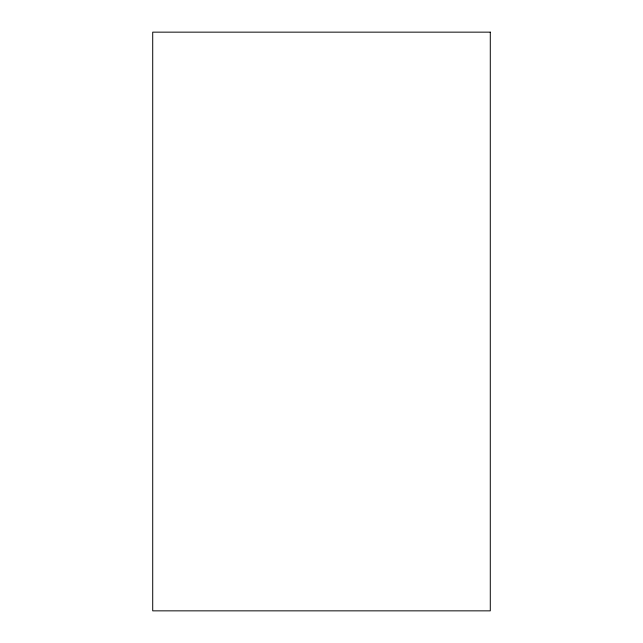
<?xml version="1.0" encoding="UTF-8"?>
<svg xmlns="http://www.w3.org/2000/svg" width="643" height="643" viewBox="0 0 643 643"><rect width="100%" height="100%" fill="white"/><g stroke="black" fill="none" stroke-linecap="round" stroke-linejoin="round"><path stroke-width="0.96" d="M490.287 32.15L152.713 32.15L152.713 610.85L490.287 610.85L490.287 32.15"/></g></svg>
